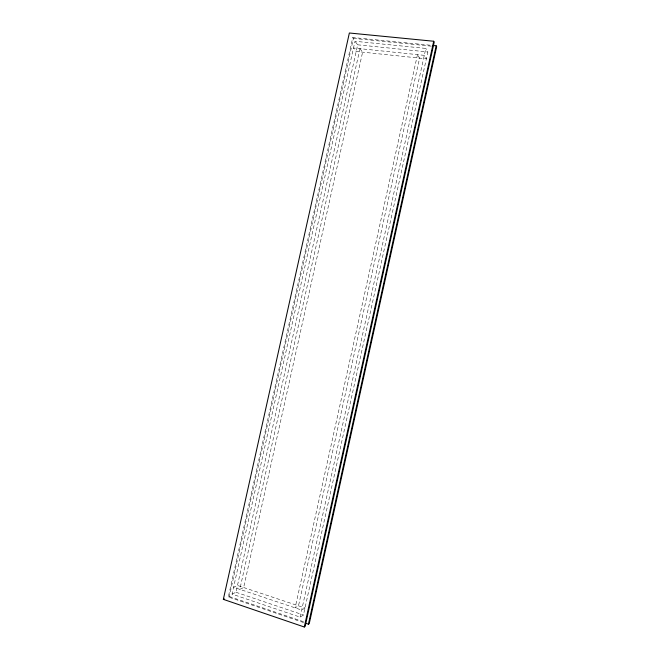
<?xml version="1.0" encoding="UTF-8"?>
<svg xmlns="http://www.w3.org/2000/svg" width="660" height="660" viewBox="0 0 660 660"><rect width="100%" height="100%" fill="white"/><g stroke="black" fill="none" stroke-linecap="round" stroke-linejoin="round"><path stroke-width="0.49" stroke-dasharray="3.3 2.47" d="M300.11 617.125L425.832 48.419L354.998 41.275L232.056 594.115L300.11 617.125L303.443 614.988L427.87 51.983L425.832 48.419M303.592 622.553L228.319 596.978L352.762 37.505L431.087 45.301M228.319 596.978L229.3 596.508L353.438 38.395L352.762 37.505M232.056 594.115L235.966 592.259L357.671 44.806L354.998 41.275M353.438 38.395L431.582 46.192M357.671 44.806L427.87 51.983M235.966 592.259L303.443 614.988M229.3 596.508L304.359 621.984M417.491 54.631L295.127 607.868L298.501 605.822L419.611 58.121L417.491 54.631M359.972 48.675L239.811 589.339L243.647 587.524L362.604 52.148L359.972 48.675M304.994 607.992L301.678 610.063L233.582 587.251L237.476 585.461L304.994 607.992M424.297 55.341L353.496 47.998L356.194 51.472L426.36 58.831L424.297 55.341"/><path stroke-width="0.99" d="M304.293 627L433.711 41.25L349.363 33L223.344 599.354L304.293 627L305.126 626.431L434.206 42.166L433.711 41.25M305.522 623.213L308.418 624.195L436.178 45.804L433.125 45.499M308.418 624.195L309.235 623.642L436.656 46.703L436.178 45.804M223.344 599.354L224.35 598.876"/></g></svg>
